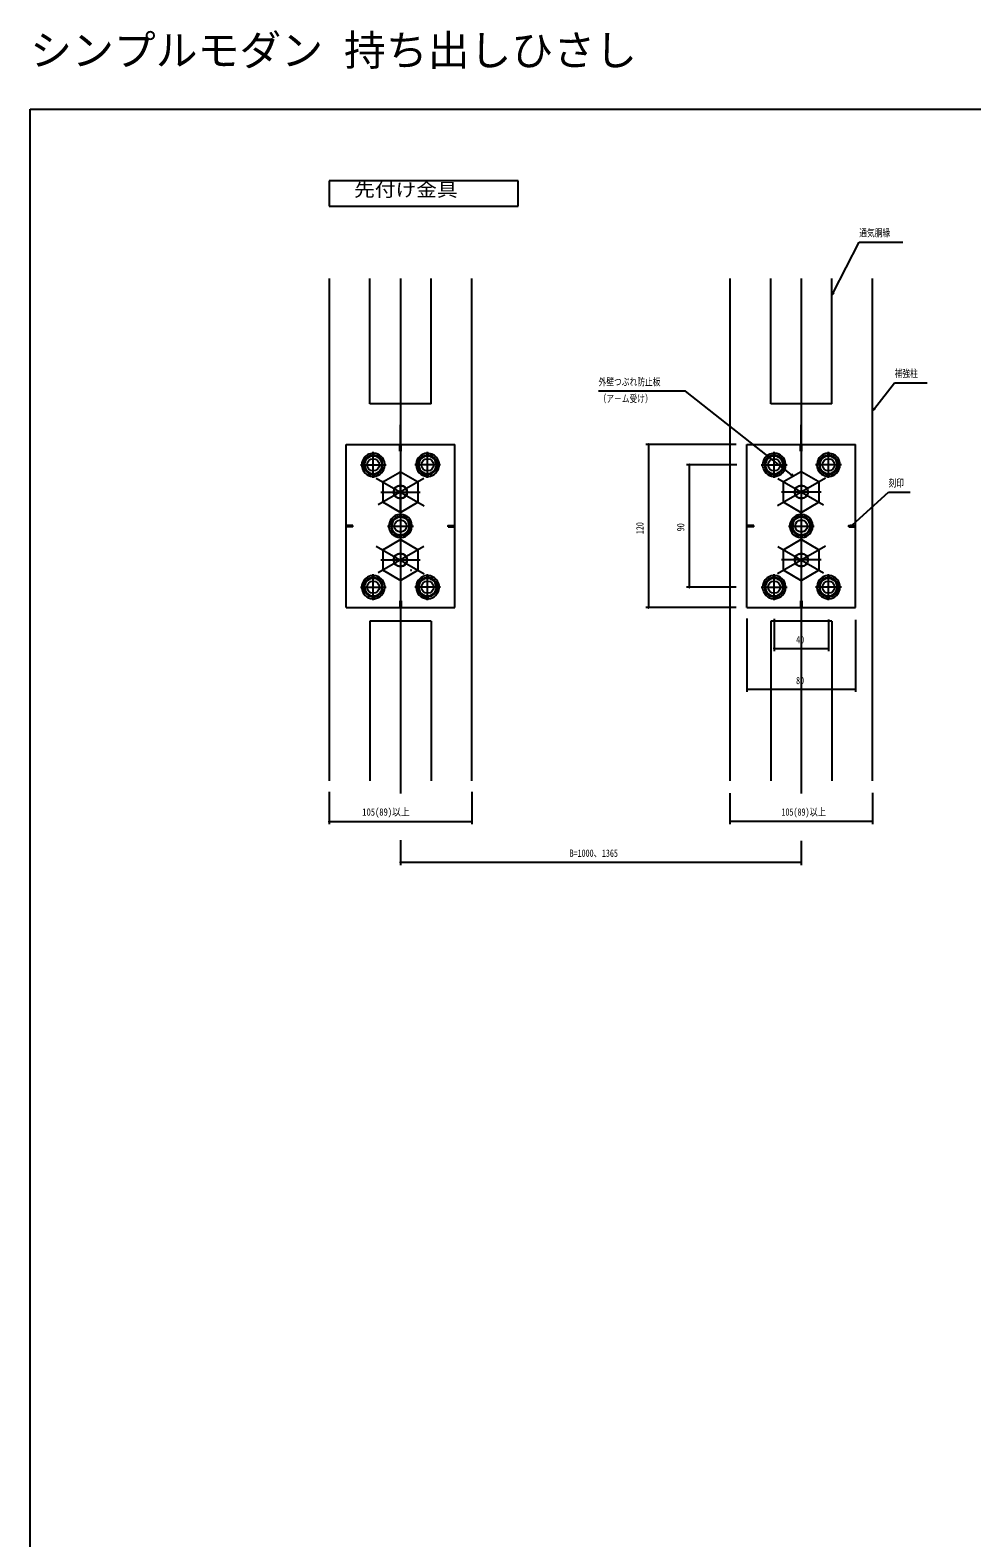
# Model space of a CAD drawing. Units: millimetres, scale not verified. Extents: x -693 to 693, y -1120 to 1122.
# Drawn here: x -693 to 0, y 13 to 1122 of the extents above; entities that cross this region are included whole.
import ezdxf
from ezdxf.enums import TextEntityAlignment as Align

# ---------------------------------------------------------------- set-up
doc = ezdxf.new("R2010")
doc.units = ezdxf.units.MM
doc.header["$LTSCALE"] = 4
for name, color, linetype in [('0-1_USER1', 3, 'Continuous'), ('0-2_YKK_13', 4, 'Continuous'), ('0-3_YKK_D', 6, 'Continuous'), ('0-4_YKK_ZWAK', 7, 'Continuous'), ('0-5_YSS_K', 3, 'Continuous')]:
    doc.layers.add(name, color=color, linetype=linetype)
doc.styles.add('ＭＳ ゴシック', font='')
doc.styles.get('ＭＳ ゴシック').set_extended_font_data('MS Gothic')

msp = doc.modelspace()

# ---------------------------------------------------------------- linework, layer by layer
at = {"layer": '0-1_USER1'}
for p, q in [((-333.706, 1011.141), (-472.9, 1011.141)), ((-472.9, 1011.141), (-472.9, 992.577)), ((-333.706, 992.577), (-333.706, 1011.141)), ((-472.9, 992.577), (-333.706, 992.577))]:
    msp.add_line(p, q, dxfattribs=at)
at = {"layer": '0-2_YKK_13'}
for p, q in [((-420.4, 812.774), (-420.4, 831.774)), ((-420.4, 812.774), (-420.4, 822.35)), ((-125.4, 812.774), (-125.4, 831.774)), ((-125.4, 812.774), (-125.4, 822.35)), ((-460.4, 697.274), (-460.4, 817.274)), ((-460.4, 817.274), (-380.4, 817.274)), ((-440.4, 792.774), (-440.4, 811.774)), ((-420.9, 812.274), (-420.9, 817.274)), ((-420.9, 812.274), (-419.9, 812.274)), ((-419.9, 812.274), (-419.9, 817.274)), ((-400.4, 792.774), (-400.4, 811.774)), ((-380.4, 697.274), (-380.4, 817.274)), ((-165.4, 697.274), (-165.4, 817.274)), ((-165.4, 817.274), (-85.4, 817.274)), ((-145.4, 792.774), (-145.4, 811.774)), ((-125.9, 812.274), (-125.9, 817.274)), ((-125.9, 812.274), (-124.9, 812.274)), ((-124.9, 812.274), (-124.9, 817.274)), ((-105.4, 792.774), (-105.4, 811.774)), ((-85.4, 697.274), (-85.4, 817.274)), ((-449.9, 802.274), (-430.9, 802.274)), ((-441.4, 809.202), (-446.9, 806.027)), ((-446.9, 806.027), (-446.9, 798.521)), ((-440.4, 809.78), (-441.4, 809.202)), ((-433.9, 806.027), (-440.4, 809.78)), ((-433.9, 798.521), (-433.9, 806.027)), ((-420.4, 801.9), (-420.4, 763.67)), ((-390.9, 802.274), (-409.9, 802.274)), ((-406.9, 806.027), (-400.4, 809.78)), ((-406.9, 798.521), (-406.9, 806.027)), ((-400.4, 809.78), (-399.4, 809.202)), ((-399.4, 809.202), (-393.9, 806.027)), ((-393.9, 806.027), (-393.9, 798.521)), ((-154.9, 802.274), (-135.9, 802.274)), ((-146.4, 809.202), (-151.9, 806.027)), ((-151.9, 806.027), (-151.9, 798.521)), ((-145.4, 809.78), (-146.4, 809.202)), ((-138.9, 806.027), (-145.4, 809.78)), ((-138.9, 798.521), (-138.9, 806.027)), ((-125.4, 801.9), (-125.4, 763.67)), ((-95.9, 802.274), (-114.9, 802.274)), ((-111.9, 806.027), (-105.4, 809.78)), ((-111.9, 798.521), (-111.9, 806.027)), ((-105.4, 809.78), (-104.4, 809.202)), ((-104.4, 809.202), (-98.9, 806.027)), ((-98.9, 806.027), (-98.9, 798.521)), ((-446.9, 798.521), (-444.751, 797.281)), ((-444.751, 797.281), (-440.4, 794.769)), ((-440.4, 794.769), (-433.9, 798.521)), ((-438.223, 792.565), (-402.856, 772.146)), ((-403.197, 792.207), (-436.823, 772.793)), ((-433.4, 789.203), (-433.4, 775.347)), ((-432.9, 790.069), (-420.9, 796.997)), ((-420.4, 767.775), (-420.4, 796.775)), ((-419.9, 796.997), (-407.9, 790.069)), ((-407.4, 775.347), (-407.4, 789.203)), ((-400.4, 794.769), (-406.9, 798.521)), ((-396.049, 797.281), (-400.4, 794.769)), ((-393.9, 798.521), (-396.049, 797.281)), ((-151.9, 798.521), (-149.751, 797.281)), ((-149.751, 797.281), (-145.4, 794.769)), ((-145.4, 794.769), (-138.9, 798.521)), ((-107.577, 792.565), (-142.944, 772.146)), ((-142.603, 792.207), (-108.977, 772.793)), ((-138.4, 775.347), (-138.4, 789.203)), ((-125.9, 796.997), (-137.9, 790.069)), ((-112.9, 790.069), (-124.9, 796.997)), ((-112.4, 789.203), (-112.4, 775.347)), ((-105.4, 794.769), (-111.9, 798.521)), ((-101.049, 797.281), (-105.4, 794.769)), ((-98.9, 798.521), (-101.049, 797.281)), ((-434.9, 782.275), (-405.9, 782.275)), ((-110.9, 782.275), (-139.9, 782.275)), ((-420.9, 767.552), (-432.9, 774.481)), ((-407.9, 774.481), (-419.9, 767.552)), ((-137.9, 774.481), (-125.9, 767.552)), ((-124.9, 767.552), (-112.9, 774.481)), ((-455.4, 757.774), (-460.4, 757.774)), ((-455.4, 756.774), (-460.4, 756.774)), ((-455.4, 756.774), (-455.4, 757.774)), ((-429.9, 757.274), (-410.9, 757.274)), ((-429.9, 757.274), (-410.9, 757.274)), ((-421.4, 764.202), (-426.9, 761.027)), ((-426.9, 761.027), (-426.9, 753.521)), ((-420.4, 764.78), (-421.4, 764.202)), ((-413.9, 761.027), (-420.4, 764.78)), ((-413.9, 753.521), (-413.9, 761.027)), ((-385.4, 756.774), (-380.4, 756.774)), ((-160.4, 757.774), (-165.4, 757.774)), ((-160.4, 756.774), (-165.4, 756.774)), ((-160.4, 756.774), (-160.4, 757.774)), ((-134.9, 757.274), (-115.9, 757.274)), ((-134.9, 757.274), (-115.9, 757.274)), ((-126.4, 764.202), (-131.9, 761.027)), ((-131.9, 761.027), (-131.9, 753.521)), ((-125.4, 764.78), (-126.4, 764.202)), ((-118.9, 761.027), (-125.4, 764.78)), ((-118.9, 753.521), (-118.9, 761.027)), ((-90.4, 756.774), (-85.4, 756.774)), ((-432.9, 740.069), (-420.9, 746.997)), ((-426.9, 753.521), (-424.751, 752.281)), ((-424.751, 752.281), (-420.4, 749.769)), ((-420.4, 749.769), (-413.9, 753.521)), ((-420.4, 751.9), (-420.4, 713.67)), ((-419.9, 746.997), (-407.9, 740.069)), ((-125.9, 746.997), (-137.9, 740.069)), ((-131.9, 753.521), (-129.751, 752.281)), ((-129.751, 752.281), (-125.4, 749.769)), ((-125.4, 749.769), (-118.9, 753.521)), ((-125.4, 751.9), (-125.4, 713.67)), ((-112.9, 740.069), (-124.9, 746.997)), ((-438.223, 742.565), (-402.856, 722.146)), ((-403.197, 742.207), (-436.823, 722.793)), ((-434.9, 732.275), (-405.9, 732.275)), ((-433.4, 739.203), (-433.4, 725.347)), ((-407.4, 725.347), (-407.4, 739.203)), ((-107.577, 742.565), (-142.944, 722.146)), ((-142.603, 742.207), (-108.977, 722.793)), ((-110.9, 732.275), (-139.9, 732.275)), ((-138.4, 725.347), (-138.4, 739.203)), ((-112.4, 739.203), (-112.4, 725.347)), ((-440.4, 702.774), (-440.4, 721.774)), ((-420.9, 717.552), (-432.9, 724.481)), ((-407.9, 724.481), (-419.9, 717.552)), ((-400.4, 702.774), (-400.4, 721.774)), ((-145.4, 702.774), (-145.4, 721.774)), ((-137.9, 724.481), (-125.9, 717.552)), ((-124.9, 717.552), (-112.9, 724.481)), ((-105.4, 702.774), (-105.4, 721.774)), ((-449.9, 712.274), (-430.9, 712.274)), ((-441.4, 719.202), (-446.9, 716.027)), ((-446.9, 716.027), (-446.9, 708.521)), ((-440.4, 719.78), (-441.4, 719.202)), ((-433.9, 716.027), (-440.4, 719.78)), ((-433.9, 708.521), (-433.9, 716.027)), ((-390.9, 712.274), (-409.9, 712.274)), ((-406.9, 716.027), (-400.4, 719.78)), ((-406.9, 708.521), (-406.9, 716.027)), ((-400.4, 719.78), (-399.4, 719.202)), ((-399.4, 719.202), (-393.9, 716.027)), ((-393.9, 716.027), (-393.9, 708.521)), ((-154.9, 712.274), (-135.9, 712.274)), ((-146.4, 719.202), (-151.9, 716.027)), ((-151.9, 716.027), (-151.9, 708.521)), ((-145.4, 719.78), (-146.4, 719.202)), ((-138.9, 716.027), (-145.4, 719.78)), ((-138.9, 708.521), (-138.9, 716.027)), ((-95.9, 712.274), (-114.9, 712.274)), ((-111.9, 716.027), (-105.4, 719.78)), ((-111.9, 708.521), (-111.9, 716.027)), ((-105.4, 719.78), (-104.4, 719.202)), ((-104.4, 719.202), (-98.9, 716.027)), ((-98.9, 716.027), (-98.9, 708.521)), ((-446.9, 708.521), (-444.751, 707.281)), ((-444.751, 707.281), (-440.4, 704.769)), ((-440.4, 704.769), (-433.9, 708.521)), ((-420.9, 702.274), (-420.9, 697.274)), ((-420.9, 702.274), (-419.9, 702.274)), ((-419.9, 702.274), (-419.9, 697.274)), ((-400.4, 704.769), (-406.9, 708.521)), ((-396.049, 707.281), (-400.4, 704.769)), ((-393.9, 708.521), (-396.049, 707.281)), ((-151.9, 708.521), (-149.751, 707.281)), ((-149.751, 707.281), (-145.4, 704.769)), ((-145.4, 704.769), (-138.9, 708.521)), ((-125.9, 702.274), (-125.9, 697.274)), ((-125.9, 702.274), (-124.9, 702.274)), ((-124.9, 702.274), (-124.9, 697.274)), ((-105.4, 704.769), (-111.9, 708.521)), ((-101.049, 707.281), (-105.4, 704.769)), ((-98.9, 708.521), (-101.049, 707.281)), ((-460.4, 697.274), (-380.4, 697.274)), ((-165.4, 697.274), (-85.4, 697.274))]:
    msp.add_line(p, q, dxfattribs=at)
for points in [[(-385.4, 756.774), (-385.4, 757.774), (-380.4, 757.774)], [(-90.4, 756.774), (-90.4, 757.774), (-85.4, 757.774)]]:
    msp.add_lwpolyline(points, dxfattribs=at)
for centre, radius in [((-440.4, 802.274), 4.5), ((-400.4, 802.274), 4.5), ((-145.4, 802.274), 4.5), ((-105.4, 802.274), 4.5), ((-420.4, 782.275), 5), ((-420.4, 782.275), 4.688), ((-125.4, 782.275), 5), ((-125.4, 782.275), 5), ((-125.4, 782.275), 4.688), ((-125.4, 782.275), 4.688), ((-420.4, 757.274), 4.5), ((-125.4, 757.274), 4.5), ((-420.4, 732.275), 5), ((-420.4, 732.275), 4.688), ((-125.4, 732.275), 5), ((-125.4, 732.275), 4.688), ((-440.4, 712.274), 4.5), ((-400.4, 712.274), 4.5), ((-145.4, 712.274), 4.5), ((-105.4, 712.274), 4.5)]:
    msp.add_circle(centre, radius, dxfattribs=at)
for centre, radius, start, end in [((-440.4, 802.274), 8.5, 96.75633, 215.97958), ((-440.4, 802.274), 8.5, 215.97958, 96.75633), ((-400.4, 802.274), 8.5, 83.24367, 324.02042), ((-400.4, 802.274), 8.5, 324.02042, 83.24367), ((-145.4, 802.274), 8.5, 96.75633, 215.97958), ((-145.4, 802.274), 8.5, 215.97958, 96.75633), ((-105.4, 802.274), 8.5, 83.24367, 324.02042), ((-105.4, 802.274), 8.5, 324.02042, 83.24367), ((-440.4, 802.274), 7.05, 157.21814, 202.78186), ((-440.4, 802.274), 6.5, 98.84988, 236.96632), ((-440.4, 802.274), 7.05, 97.21814, 142.78186), ((-440.4, 802.274), 6.5, 236.96632, 98.84988), ((-440.4, 802.274), 7.05, 37.21814, 82.78186), ((-440.4, 802.274), 7.05, 337.21814, 22.78186), ((-400.4, 802.274), 7.05, 157.21814, 202.78186), ((-400.4, 802.274), 6.5, 81.15012, 303.03368), ((-400.4, 802.274), 7.05, 97.21814, 142.78186), ((-400.4, 802.274), 7.05, 37.21814, 82.78186), ((-400.4, 802.274), 6.5, 303.03368, 81.15012), ((-400.4, 802.274), 7.05, 337.21814, 22.78186), ((-145.4, 802.274), 7.05, 157.21814, 202.78186), ((-145.4, 802.274), 6.5, 98.84988, 236.96632), ((-145.4, 802.274), 7.05, 97.21814, 142.78186), ((-145.4, 802.274), 6.5, 236.96632, 98.84988), ((-145.4, 802.274), 7.05, 37.21814, 82.78186), ((-145.4, 802.274), 7.05, 337.21814, 22.78186), ((-105.4, 802.274), 7.05, 157.21814, 202.78186), ((-105.4, 802.274), 6.5, 81.15012, 303.03368), ((-105.4, 802.274), 7.05, 97.21814, 142.78186), ((-105.4, 802.274), 7.05, 37.21814, 82.78186), ((-105.4, 802.274), 6.5, 303.03368, 81.15012), ((-105.4, 802.274), 7.05, 337.21814, 22.78186), ((-440.4, 802.274), 7.05, 217.21814, 225.09916), ((-440.4, 802.274), 7.05, 225.09916, 261.84544), ((-440.4, 802.274), 7.05, 261.84544, 262.78186), ((-440.4, 802.274), 7.05, 277.21814, 322.78186), ((-432.4, 789.203), 1, 120, 180), ((-420.4, 796.131), 1, 60, 120), ((-408.4, 789.203), 1, 0, 60), ((-400.4, 802.274), 7.05, 217.21814, 262.78186), ((-400.4, 802.274), 7.05, 277.21814, 278.15456), ((-400.4, 802.274), 7.05, 278.15456, 314.90084), ((-400.4, 802.274), 7.05, 314.90084, 322.78186), ((-145.4, 802.274), 7.05, 217.21814, 225.09916), ((-145.4, 802.274), 7.05, 225.09916, 261.84544), ((-145.4, 802.274), 7.05, 261.84544, 262.78186), ((-145.4, 802.274), 7.05, 277.21814, 322.78186), ((-137.4, 789.203), 1, 120, 180), ((-125.4, 796.131), 1, 60, 120), ((-113.4, 789.203), 1, 0, 60), ((-105.4, 802.274), 7.05, 217.21814, 262.78186), ((-105.4, 802.274), 7.05, 277.21814, 278.15456), ((-105.4, 802.274), 7.05, 278.15456, 314.90084), ((-105.4, 802.274), 7.05, 314.90084, 322.78186), ((-432.4, 775.347), 1, 180, 240), ((-420.4, 757.274), 8.5, 96.75633, 215.97958), ((-420.4, 757.274), 8.5, 215.97958, 96.75633), ((-420.4, 768.418), 1, 240, 300), ((-408.4, 775.347), 1, 300, 0), ((-137.4, 775.347), 1, 180, 240), ((-125.4, 757.274), 8.5, 96.75633, 215.97958), ((-125.4, 757.274), 8.5, 215.97958, 96.75633), ((-125.4, 768.418), 1, 240, 300), ((-113.4, 775.347), 1, 300, 0), ((-420.4, 757.274), 7.05, 157.21814, 202.78186), ((-420.4, 757.274), 6.5, 98.84988, 236.96632), ((-420.4, 757.274), 7.05, 97.21814, 142.78186), ((-420.4, 757.274), 6.5, 236.96632, 98.84988), ((-420.4, 757.274), 7.05, 37.21814, 82.78186), ((-420.4, 757.274), 7.05, 337.21814, 22.78186), ((-125.4, 757.274), 7.05, 157.21814, 202.78186), ((-125.4, 757.274), 6.5, 98.84988, 236.96632), ((-125.4, 757.274), 7.05, 97.21814, 142.78186), ((-125.4, 757.274), 6.5, 236.96632, 98.84988), ((-125.4, 757.274), 7.05, 37.21814, 82.78186), ((-125.4, 757.274), 7.05, 337.21814, 22.78186), ((-420.4, 757.274), 7.05, 217.21814, 225.09916), ((-420.4, 757.274), 7.05, 225.09916, 261.84544), ((-420.4, 757.274), 7.05, 261.84544, 262.78186), ((-420.4, 746.131), 1, 60, 120), ((-420.4, 757.274), 7.05, 277.21814, 322.78186), ((-125.4, 757.274), 7.05, 217.21814, 225.09916), ((-125.4, 757.274), 7.05, 225.09916, 261.84544), ((-125.4, 757.274), 7.05, 261.84544, 262.78186), ((-125.4, 746.131), 1, 60, 120), ((-125.4, 757.274), 7.05, 277.21814, 322.78186), ((-432.4, 739.203), 1, 120, 180), ((-408.4, 739.203), 1, 0, 60), ((-137.4, 739.203), 1, 120, 180), ((-113.4, 739.203), 1, 0, 60), ((-432.4, 725.347), 1, 180, 240), ((-413.4, 725.347), 1, 300, 0), ((-137.4, 725.347), 1, 180, 240), ((-113.4, 725.347), 1, 300, 0), ((-440.4, 712.274), 8.5, 96.75633, 215.97958), ((-440.4, 712.274), 7.05, 157.21814, 202.78186), ((-440.4, 712.274), 8.5, 215.97958, 96.75633), ((-440.4, 712.274), 6.5, 98.84988, 236.96632), ((-440.4, 712.274), 7.05, 97.21814, 142.78186), ((-440.4, 712.274), 6.5, 236.96632, 98.84988), ((-440.4, 712.274), 7.05, 37.21814, 82.78186), ((-440.4, 712.274), 7.05, 337.21814, 22.78186), ((-420.4, 718.418), 1, 240, 300), ((-400.4, 712.274), 8.5, 83.24367, 324.02042), ((-400.4, 712.274), 7.05, 157.21814, 202.78186), ((-400.4, 712.274), 6.5, 81.15012, 303.03368), ((-400.4, 712.274), 7.05, 97.21814, 142.78186), ((-400.4, 712.274), 7.05, 37.21814, 82.78186), ((-400.4, 712.274), 8.5, 324.02042, 83.24367), ((-400.4, 712.274), 6.5, 303.03368, 81.15012), ((-400.4, 712.274), 7.05, 337.21814, 22.78186), ((-145.4, 712.274), 8.5, 96.75633, 215.97958), ((-145.4, 712.274), 7.05, 157.21814, 202.78186), ((-145.4, 712.274), 8.5, 215.97958, 96.75633), ((-145.4, 712.274), 6.5, 98.84988, 236.96632), ((-145.4, 712.274), 7.05, 97.21814, 142.78186), ((-145.4, 712.274), 6.5, 236.96632, 98.84988), ((-145.4, 712.274), 7.05, 37.21814, 82.78186), ((-145.4, 712.274), 7.05, 337.21814, 22.78186), ((-125.4, 718.418), 1, 240, 300), ((-105.4, 712.274), 8.5, 83.24367, 324.02042), ((-105.4, 712.274), 7.05, 157.21814, 202.78186), ((-105.4, 712.274), 6.5, 81.15012, 303.03368), ((-105.4, 712.274), 7.05, 97.21814, 142.78186), ((-105.4, 712.274), 7.05, 37.21814, 82.78186), ((-105.4, 712.274), 8.5, 324.02042, 83.24367), ((-105.4, 712.274), 6.5, 303.03368, 81.15012), ((-105.4, 712.274), 7.05, 337.21814, 22.78186), ((-440.4, 712.274), 7.05, 217.21814, 225.09916), ((-440.4, 712.274), 7.05, 225.09916, 261.84544), ((-440.4, 712.274), 7.05, 261.84544, 262.78186), ((-440.4, 712.274), 7.05, 277.21814, 322.78186), ((-400.4, 712.274), 7.05, 217.21814, 262.78186), ((-400.4, 712.274), 7.05, 277.21814, 278.15456), ((-400.4, 712.274), 7.05, 278.15456, 314.90084), ((-400.4, 712.274), 7.05, 314.90084, 322.78186), ((-145.4, 712.274), 7.05, 217.21814, 225.09916), ((-145.4, 712.274), 7.05, 225.09916, 261.84544), ((-145.4, 712.274), 7.05, 261.84544, 262.78186), ((-145.4, 712.274), 7.05, 277.21814, 322.78186), ((-105.4, 712.274), 7.05, 217.21814, 262.78186), ((-105.4, 712.274), 7.05, 277.21814, 278.15456), ((-105.4, 712.274), 7.05, 278.15456, 314.90084), ((-105.4, 712.274), 7.05, 314.90084, 322.78186)]:
    msp.add_arc(centre, radius, start, end, dxfattribs=at)
at = {"layer": '0-3_YKK_D'}
for p, q in [((-101.983, 928.917), (-82.749, 966.174)), ((-82.749, 966.174), (-50.749, 966.174)), ((-102.9, 927.14), (-101.983, 928.917)), ((-210.589, 856.514), (-274.589, 856.514)), ((-132.772, 795.174), (-210.589, 856.514)), ((-56.764, 862.729), (-32.764, 862.729)), ((-173.401, 817.274), (-239.9, 817.274)), ((-237.9, 817.274), (-237.9, 697.274)), ((-172.766, 802.274), (-209.9, 802.274)), ((-207.9, 802.274), (-207.9, 712.274)), ((-131.202, 793.936), (-132.772, 795.174)), ((-87.755, 758.114), (-61.201, 782.065)), ((-61.201, 782.065), (-45.201, 782.065)), ((-89.24, 756.774), (-87.755, 758.114)), ((-173.28, 712.274), (-209.9, 712.274)), ((-173.366, 697.274), (-239.9, 697.274)), ((-165.4, 689.202), (-165.4, 635.274)), ((-145.4, 688.961), (-145.4, 665.274)), ((-105.4, 688.478), (-105.4, 665.274)), ((-85.4, 688.237), (-85.4, 635.274)), ((-145.4, 667.274), (-105.4, 667.274)), ((-165.4, 637.274), (-85.4, 637.274)), ((-472.9, 561.774), (-472.9, 537.779)), ((-367.9, 561.679), (-367.9, 537.779)), ((-177.9, 560.7), (-177.9, 537.779)), ((-72.9, 561.071), (-72.9, 537.779)), ((-472.9, 539.779), (-367.9, 539.779)), ((-72.9, 539.779), (-177.9, 539.779)), ((-420.4, 526.064), (-420.4, 507.779)), ((-125.4, 525.621), (-125.4, 507.779)), ((-125.4, 509.779), (-420.4, 509.779))]:
    msp.add_line(p, q, dxfattribs=at)
for points in [[(-101.506, 928.672), (-102.9, 927.14), (-102.459, 929.163)], [(-72.9, 842.248), (-71.662, 843.819), (-56.764, 862.729)], [(-71.241, 843.487), (-72.9, 842.248), (-72.083, 844.15)], [(-132.441, 795.595), (-131.202, 793.936), (-133.104, 794.754)], [(-87.396, 757.716), (-89.24, 756.774), (-88.114, 758.512)]]:
    msp.add_lwpolyline(points, dxfattribs=at)
for centre, start, end in [((-237.9, 817.274), 90, 270), ((-237.9, 817.274), 270, 90), ((-207.9, 802.274), 90, 270), ((-207.9, 802.274), 270, 90), ((-207.9, 712.274), 90, 270), ((-207.9, 712.274), 270, 90), ((-237.9, 697.274), 90, 270), ((-237.9, 697.274), 270, 90), ((-145.4, 667.274), 0, 180), ((-145.4, 667.274), 180, 0), ((-105.4, 667.274), 0, 180), ((-105.4, 667.274), 180, 0), ((-165.4, 637.274), 0, 180), ((-165.4, 637.274), 180, 0), ((-85.4, 637.274), 0, 180), ((-85.4, 637.274), 180, 0), ((-472.9, 539.779), 0, 180), ((-472.9, 539.779), 180, 0), ((-367.9, 539.779), 0, 180), ((-367.9, 539.779), 180, 0), ((-177.9, 539.779), 0, 180), ((-177.9, 539.779), 180, 0), ((-72.9, 539.779), 0, 180), ((-72.9, 539.779), 180, 0), ((-420.4, 509.779), 0, 180), ((-420.4, 509.779), 180, 0), ((-125.4, 509.779), 0, 180), ((-125.4, 509.779), 180, 0)]:
    msp.add_arc(centre, 0.212, start, end, dxfattribs=at)
at = {"layer": '0-4_YKK_ZWAK'}
for p, q in [((-692.9, 1064.1), (693.1, 1064.1)), ((-692.9, -1119.9), (-692.9, 1064.1))]:
    msp.add_line(p, q, dxfattribs=at)
at = {"layer": '0-5_YSS_K'}
for p, q in [((-472.9, 939.47), (-472.9, 569.779)), ((-442.9, 847.275), (-442.9, 939.47)), ((-420.4, 939.47), (-420.4, 560.368)), ((-397.9, 847.275), (-397.9, 939.47)), ((-367.9, 569.779), (-367.9, 939.47)), ((-177.9, 939.47), (-177.9, 569.779)), ((-147.9, 847.275), (-147.9, 939.47)), ((-125.4, 939.47), (-125.4, 560.368)), ((-102.9, 847.275), (-102.9, 939.47)), ((-72.9, 569.779), (-72.9, 939.47)), ((-397.9, 847.275), (-442.9, 847.275)), ((-102.9, 847.275), (-147.9, 847.275)), ((-397.9, 687.274), (-442.9, 687.274)), ((-442.9, 687.274), (-442.9, 569.779)), ((-397.9, 687.274), (-397.9, 569.779)), ((-147.9, 687.274), (-147.9, 569.779)), ((-102.9, 687.274), (-147.9, 687.274)), ((-102.9, 687.274), (-102.9, 569.779))]:
    msp.add_line(p, q, dxfattribs=at)

# ---------------------------------------------------------------- texts
at = {"layer": '0-1_USER1', "style": 'ＭＳ ゴシック'}
msp.add_text('シンプルモダン 持ち出しひさし', height=22.58, dxfattribs=at).set_placement((-692.9, 1089.3), align=Align.BOTTOM_LEFT)
at = {"layer": '0-1_USER1', "style": 'ＭＳ ゴシック', "width": 1.15}
msp.add_text('\u3000先付け金具\u3000', height=9.721, dxfattribs=at).set_placement((-469.78, 996.845), align=Align.BOTTOM_LEFT)
at = {"layer": '0-3_YKK_D', "style": 'ＭＳ ゴシック'}
for s, width, p in [('通気胴縁', 0.75, (-82.749, 968.674)), ('外壁つぶれ防止板', 0.75, (-274.589, 859.014)), ('補強柱', 0.75, (-56.764, 865.229)), ('（ア－ム受け）', 0.75, (-274.589, 846.661)), ('刻印', 0.75, (-61.201, 784.565)), ('40', 0.8, (-129.214, 669.274)), ('80', 0.8, (-129.259, 639.274)), ('105(89)以上', 0.85, (-448.487, 542.529)), ('105(89)以上', 0.8, (-140.026, 542.529)), ('B=1000、1365', 0.8, (-295.918, 512.23))]:
    msp.add_text(s, height=5.422, dxfattribs=dict(at, width=width)).set_placement(p, align=Align.BOTTOM_LEFT)
at = {"layer": '0-3_YKK_D', "style": 'ＭＳ ゴシック', "width": 0.8}
for s, p in [('120', (-239.9, 751.283)), ('90', (-209.9, 753.385))]:
    msp.add_text(s, height=5.422, rotation=90, dxfattribs=at).set_placement(p, align=Align.BOTTOM_LEFT)

doc.saveas('drawing.dxf')
